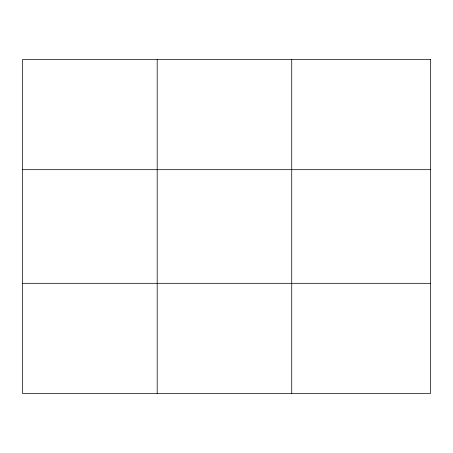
<?xml version="1.0" encoding="UTF-8"?>
<svg xmlns="http://www.w3.org/2000/svg" width="453" height="453" viewBox="0 0 453 453"><rect width="100%" height="100%" fill="white"/><g stroke="black" fill="none" stroke-linecap="round" stroke-linejoin="round"><path stroke-width="0.68" d="M157.191 393.612L157.191 59.388M291.732 393.612L291.732 59.388M22.65 169.682L430.35 169.682M22.65 283.318L430.35 283.318M430.35 59.388L22.65 59.388L22.65 393.612L430.35 393.612L430.35 59.388"/></g></svg>
